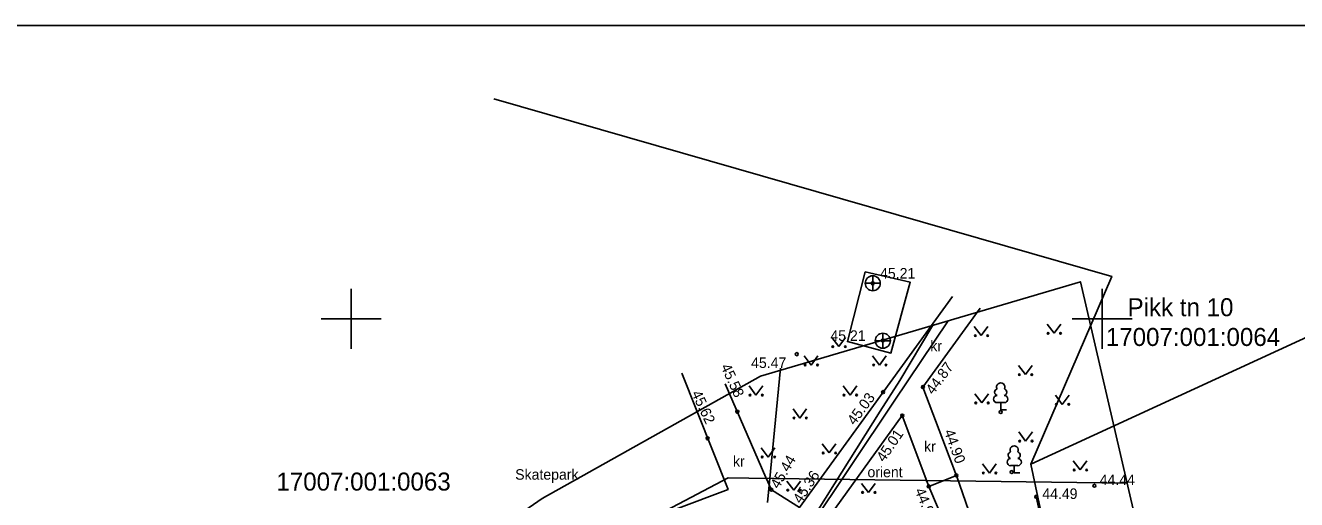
# Model space of a CAD drawing. Extents: x 641934 to 642134, y 6456183 to 6456320.
# Drawn here: x 641978.3 to 642062.9, y 6456288 to 6456319.5 of the extents above; entities that cross this region are included whole.
import ezdxf

# ---------------------------------------------------------------- set-up
doc = ezdxf.new("R2010")
doc.units = 0
for name, color, linetype in [('AED', 7, 'Continuous'), ('HALJASTUS', 7, 'Continuous'), ('KKAEV', 7, 'Continuous'), ('KORGUS', 7, 'Continuous'), ('KTRASS', 7, 'Continuous'), ('MOOTPIIR', 7, 'Continuous'), ('MPKAABEL', 7, 'Continuous'), ('PIIR', 7, 'Continuous'), ('PUU', 7, 'Continuous'), ('RAJATIS', 7, 'Continuous'), ('TEE', 7, 'Continuous'), ('TTRASS', 7, 'Continuous'), ('VORK', 7, 'Continuous'), ('VORMISTUS', 7, 'Continuous'), ('VTRASS', 7, 'Continuous')]:
    doc.layers.add(name, color=color, linetype=linetype)

msp = doc.modelspace()

# ---------------------------------------------------------------- linework, layer by layer
at = {"layer": 'AED'}
msp.add_lwpolyline([(642058.412, 6456249.739), (642053.449, 6456252.186), (642045.614, 6456288.16)], dxfattribs=at)
at = {"layer": 'HALJASTUS'}
for p, q in [((642041.489, 6456299.485), (642041.952, 6456298.878)), ((642041.952, 6456298.878), (642042.398, 6456299.485)), ((642046.338, 6456299.639), (642046.801, 6456299.032)), ((642046.801, 6456299.032), (642047.247, 6456299.639)), ((642032.006, 6456298.756), (642032.469, 6456298.149)), ((642032.469, 6456298.149), (642032.915, 6456298.756)), ((642030.162, 6456297.526), (642030.625, 6456296.919)), ((642030.625, 6456296.919), (642031.071, 6456297.526)), ((642034.72, 6456297.526), (642035.184, 6456296.919)), ((642035.184, 6456296.919), (642035.629, 6456297.526)), ((642044.425, 6456296.888), (642044.889, 6456296.281)), ((642044.889, 6456296.281), (642045.334, 6456296.888)), ((642026.491, 6456295.527), (642026.954, 6456294.92)), ((642026.954, 6456294.92), (642027.4, 6456295.527)), ((642032.757, 6456295.527), (642033.22, 6456294.92)), ((642033.22, 6456294.92), (642033.666, 6456295.527)), ((642041.523, 6456295.009), (642041.986, 6456294.402)), ((642041.986, 6456294.402), (642042.432, 6456295.009)), ((642046.884, 6456294.906), (642047.347, 6456294.3)), ((642047.347, 6456294.3), (642047.793, 6456294.906)), ((642029.419, 6456293.998), (642029.882, 6456293.391)), ((642029.882, 6456293.391), (642030.328, 6456293.998)), ((642044.442, 6456292.463), (642044.906, 6456291.856)), ((642044.906, 6456291.856), (642045.351, 6456292.463)), ((642027.308, 6456291.401), (642027.771, 6456290.794)), ((642027.771, 6456290.794), (642028.217, 6456291.401)), ((642031.365, 6456291.674), (642031.829, 6456291.067)), ((642031.829, 6456291.067), (642032.274, 6456291.674)), ((642042.031, 6456290.34), (642042.494, 6456289.733)), ((642042.494, 6456289.733), (642042.94, 6456290.34)), ((642048.075, 6456290.545), (642048.538, 6456289.938)), ((642048.538, 6456289.938), (642048.984, 6456290.545)), ((642029.009, 6456289.196), (642029.473, 6456288.59)), ((642029.473, 6456288.59), (642029.918, 6456289.196)), ((642033.984, 6456289.044), (642034.448, 6456288.438)), ((642034.448, 6456288.438), (642034.893, 6456289.044))]:
    msp.add_line(p, q, dxfattribs=at)
for centre in [(642041.551, 6456298.878), (642042.38, 6456298.878), (642046.4, 6456299.032), (642047.229, 6456299.032), (642032.068, 6456298.149), (642032.897, 6456298.149), (642030.224, 6456296.919), (642031.053, 6456296.919), (642034.783, 6456296.919), (642035.611, 6456296.919), (642044.488, 6456296.281), (642045.316, 6456296.281), (642026.553, 6456294.92), (642027.382, 6456294.92), (642032.819, 6456294.92), (642033.648, 6456294.92), (642041.585, 6456294.402), (642042.414, 6456294.402), (642046.946, 6456294.3), (642047.775, 6456294.3), (642029.481, 6456293.391), (642030.31, 6456293.391), (642044.505, 6456291.856), (642045.334, 6456291.856), (642031.428, 6456291.067), (642032.256, 6456291.067), (642027.37, 6456290.794), (642028.199, 6456290.794), (642042.093, 6456289.733), (642042.922, 6456289.733), (642048.137, 6456289.938), (642048.966, 6456289.938), (642029.072, 6456288.59), (642029.9, 6456288.59), (642034.047, 6456288.438), (642034.875, 6456288.438)]:
    msp.add_circle(centre, 0.055, dxfattribs=at)
at = {"layer": 'KKAEV'}
for p, q in [((642034.728, 6456301.864), (642034.728, 6456302.864)), ((642034.228, 6456302.364), (642035.228, 6456302.364)), ((642034.899, 6456298.54), (642035.899, 6456298.54)), ((642035.399, 6456298.04), (642035.399, 6456299.04))]:
    msp.add_line(p, q, dxfattribs=at)
msp.add_lwpolyline([(642034.226, 6456303.126), (642037.22, 6456302.429), (642035.941, 6456297.712), (642033.044, 6456298.482), (642034.226, 6456303.126)], dxfattribs=at)
for centre in [(642034.728, 6456302.364), (642035.399, 6456298.54)]:
    msp.add_circle(centre, 0.5, dxfattribs=at)
at = {"layer": 'KORGUS'}
for centre in [(642034.728, 6456302.364), (642035.396, 6456298.557), (642029.673, 6456297.645), (642035.417, 6456295.121), (642038.067, 6456295.458), (642025.712, 6456293.818), (642036.696, 6456293.559), (642043.246, 6456293.788), (642023.732, 6456292.042), (642040.292, 6456289.573), (642043.977, 6456289.795), (642027.981, 6456288.618), (642038.455, 6456288.84), (642049.482, 6456288.881), (642045.609, 6456288.148)]:
    msp.add_circle(centre, 0.1, dxfattribs=at)
at = {"layer": 'KTRASS'}
msp.add_lwpolyline([(642027.731, 6456287.763), (642028.591, 6456296.719)], dxfattribs=at)
at = {"layer": 'MOOTPIIR'}
msp.add_lwpolyline([(642014.084, 6456242.495), (642016.776, 6456241.358), (642020.25, 6456240.662), (642034.574, 6456245.446), (642060.673, 6456250.147), (642048.551, 6456302.467), (642027.248, 6456296.179), (642012.718, 6456288.037), (642002.285, 6456280.822), (642008.93, 6456258.789)], close=True, dxfattribs=at)
at = {"layer": 'MPKAABEL'}
msp.add_lwpolyline([(642010.683, 6456252.805), (642022.001, 6456272.175), (642022.397, 6456272.85), (642026.779, 6456280.318), (642028.536, 6456283.231), (642035.212, 6456293.856), (642036.525, 6456295.893), (642038.734, 6456299.57)], dxfattribs=at)
at = {"layer": 'PIIR'}
for points in [[(642045.24, 6456290.33), (642050.64, 6456302.82), (642009.493, 6456314.646)], [(642066.945, 6456246.877), (642064.21, 6456246.74), (642053.37, 6456252.05), (642045.24, 6456290.33), (642065.927, 6456299.842)]]:
    msp.add_lwpolyline(points, dxfattribs=at)
at = {"layer": 'PUU'}
for p, q in [((642043.486, 6456294.416), (642043.006, 6456294.416)), ((642043.246, 6456293.941), (642043.246, 6456294.416)), ((642043.626, 6456293.941), (642043.246, 6456293.941)), ((642044.384, 6456290.222), (642043.904, 6456290.222)), ((642044.144, 6456289.747), (642044.144, 6456290.222)), ((642044.524, 6456289.747), (642044.144, 6456289.747))]:
    msp.add_line(p, q, dxfattribs=at)
for centre, radius, start, end in [((642043.076, 6456295.114), 0.233, 109.02174, 253.14154), ((642043.246, 6456295.461), 0.277, 332.5799, 207.4201), ((642043.416, 6456295.114), 0.233, 286.85082, 70.98591), ((642043.009, 6456294.654), 0.238, 90.0016, 269.3953), ((642043.484, 6456294.654), 0.238, 270.6047, 89.9984), ((642043.974, 6456290.92), 0.233, 109.02174, 253.14154), ((642044.144, 6456291.267), 0.277, 332.5799, 207.4201), ((642044.314, 6456290.92), 0.233, 286.85082, 70.98591), ((642043.907, 6456290.459), 0.238, 90.0016, 269.3953), ((642044.381, 6456290.459), 0.238, 270.6047, 89.9984)]:
    msp.add_arc(centre, radius, start, end, dxfattribs=at)
at = {"layer": 'RAJATIS'}
msp.add_lwpolyline([(642002.112, 6456285.595), (642004.029, 6456280.702), (642025.102, 6456288.643), (642022.015, 6456296.379)], dxfattribs=at)
at = {"layer": 'TEE'}
for points in [[(642024.911, 6456295.659), (642027.619, 6456289.443), (642027.981, 6456288.618), (642029.854, 6456287.427), (642035.417, 6456295.121), (642040.026, 6456301.48)], [(642041.888, 6456300.71), (642038.065, 6456295.458), (642040.229, 6456289.733), (642040.292, 6456289.573), (642043.169, 6456281.3), (642046.895, 6456264.236)], [(642026.742, 6456255.007), (642016.117, 6456262.799), (642019.42, 6456268.025), (642026.357, 6456279.227), (642028.97, 6456282.842), (642036.696, 6456293.559), (642038.455, 6456288.84), (642041.792, 6456281.019)], [(642038.463, 6456288.842), (642040.292, 6456289.573)]]:
    msp.add_lwpolyline(points, dxfattribs=at)
at = {"layer": 'TTRASS'}
msp.add_lwpolyline([(642009.24, 6456258.246), (642015.579, 6456263.059), (642017.585, 6456266.15), (642027.563, 6456281.67), (642036.151, 6456294.512), (642039.741, 6456299.867)], dxfattribs=at)
at = {"layer": 'VORK'}
for p, q in [((642000, 6456302), (642000, 6456298)), ((642050, 6456302), (642050, 6456298)), ((641998, 6456300), (642002, 6456300)), ((642048, 6456300), (642052, 6456300))]:
    msp.add_line(p, q, dxfattribs=at)
at = {"layer": 'VORMISTUS'}
msp.add_lwpolyline([(641934.465, 6456182.532), (642131.965, 6456182.532), (642131.965, 6456319.532), (641934.465, 6456319.532)], close=True, dxfattribs=at)
at = {"layer": 'VTRASS'}
for points in [[(642004.09, 6456278.329), (642025.103, 6456289.404), (642026.484, 6456289.386)], [(642026.484, 6456289.386), (642051.658, 6456289.054)]]:
    msp.add_lwpolyline(points, dxfattribs=at)

# ---------------------------------------------------------------- texts
at = {"layer": 'KORGUS'}
for s, p in [('45.21', (642035.216, 6456302.681)), ('45.21', (642031.908, 6456298.53)), ('45.47', (642026.63, 6456296.724)), ('44.44', (642049.837, 6456288.933)), ('44.49', (642046.015, 6456288.005))]:
    msp.add_text(s, height=0.7, dxfattribs=at).set_placement(p)
for s, rotation, p in [('45.58', 294.5822, (642024.591, 6456296.819)), ('44.87', 53.63177, (642038.753, 6456294.9)), ('45.62', 295.24666, (642022.639, 6456295.036)), ('45.03', 53.41277, (642033.523, 6456292.866)), ('45.01', 55.60434, (642035.486, 6456290.409)), ('44.90', 290.06536, (642039.466, 6456292.494)), ('45.44', 59.65503, (642028.463, 6456288.629)), ('45.36', 56.733, (642029.942, 6456287.642)), ('44.99', 292.85368, (642037.508, 6456288.567))]:
    msp.add_text(s, height=0.7, rotation=rotation, dxfattribs=at).set_placement(p)
at = {"layer": 'PIIR'}
for s, p in [('Pikk tn 10', (642051.691, 6456300.171)), ('17007:001:0064', (642050.245, 6456298.19)), ('17007:001:0063', (641995.031, 6456288.563))]:
    msp.add_text(s, height=1.2, dxfattribs=at).set_placement(p)
at = {"layer": 'RAJATIS'}
msp.add_text('Skatepark', height=0.7, dxfattribs=at).set_placement((642010.926, 6456289.287))
at = {"layer": 'TEE'}
for p in [(642038.557, 6456297.842), (642038.146, 6456291.156), (642025.423, 6456290.165)]:
    msp.add_text('kr', height=0.7, dxfattribs=at).set_placement(p)
at = {"layer": 'VTRASS'}
msp.add_text('orient', height=0.7, dxfattribs=at).set_placement((642034.376, 6456289.449))

doc.saveas('drawing.dxf')
